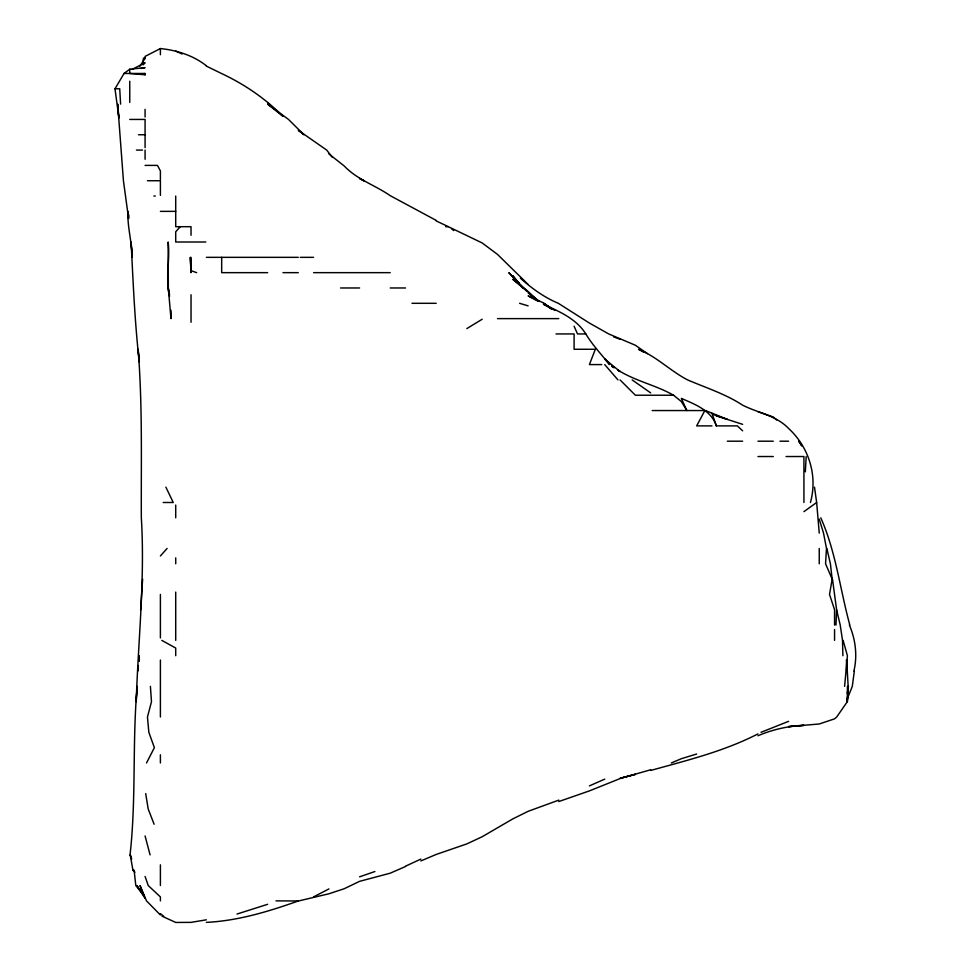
<?xml version="1.0" encoding="UTF-8"?>
<svg xmlns="http://www.w3.org/2000/svg" width="971" height="971" viewBox="0 0 971 971"><rect width="100%" height="100%" fill="white"/><g stroke="black" fill="none" stroke-linecap="round" stroke-linejoin="round"><path stroke-width="1.46" d="M131.716 859.08L130.041 854.893C136.353 798.878 132.177 742.414 137.178 686.351L136.219 701.681C138.173 640.375 145.092 579.153 141.329 517.81C141.062 461.528 142.591 405.429 138.113 349.269L139.363 361.807M171.005 310.259L170.957 318.622L168.311 287.974L169.561 294.941M847.44 686.351L847.331 701.681L836.711 716.999L834.562 718.843L819.245 723.99L788.61 726.587L803.927 725.361C788.124 725.956 772.503 729.585 757.963 735.751M835.982 625.069L836.601 609.739L832.487 579.104M140.649 609.739L142.628 579.104M844.612 686.351L847.416 655.704L843.107 640.387M805.335 471.845L806.185 456.528M138.368 665.463L137.846 671.034L138.368 666.859M138.756 661.287L139.278 655.704M138.938 661.287L139.351 657.1M142.919 62.326L143.465 58.151L145.274 58.151L139.654 66.453M854.346 671.034L852.307 686.351L847.161 699.241M853.91 671.034C857.551 655.619 855.56 639.561 849.382 625.069M847.246 693.318L848.387 686.351L847.331 701.681L848.156 686.351L846.651 659.892M826.831 548.457L830.399 563.775L832.159 579.104L829.525 594.422L834.562 609.739L834.562 625.069M810.445 502.493C817.861 475.814 808.916 447.048 788.61 428.49C776.205 415.382 758.108 413.027 742.633 405.186C725.58 394.008 706.184 387.854 687.614 379.916C670.415 370.995 656.578 356.612 638.566 349.269L643.421 352.097M146.536 762.963L154.377 747.646L148.842 732.316L147.458 716.999L151.488 701.681L150.408 686.351M118.292 111.082L118.911 118.037L115.003 88.786L124.045 73.468L129.75 69.22L145.08 67.642L140.892 68.443M160.397 555.958L167.097 548.457M180.254 226.692L175.715 231.766L175.715 242.01L205.803 242.01M143.065 64.911L145.08 62.775L132.299 69.269M803.927 511.644L816.647 502.493L814.499 487.163M466.833 328.586L482.162 319.253M313.609 896.876L328.938 888.914M206.362 65.773C193.193 55.383 176.892 50.286 160.397 48.55L145.08 56.415L145.08 58.272M757.963 733.894C724.05 751.323 687.165 760.329 650.704 770.452M405.55 866.168L420.868 859.08M761.009 732.316L788.61 721.332M589.409 785.903L604.739 779.13M420.868 860.925L436.197 854.444L466.833 843.896L482.162 836.747L512.809 818.893L528.127 811.319L558.774 800.128M671.337 762.963L681.351 758.703L696.668 754.006M405.55 866.508L390.233 873.184L359.586 881.34L344.256 888.708L328.938 893.781L298.983 900.87M267.656 904.292L237.009 914.051M558.774 801.561L589.409 790.892L620.821 778.293L650.704 769.76M359.586 876.825L374.903 871.533M635.386 774.288L620.056 778.293L635.386 774.457M206.362 919.816L191.032 922.377L175.715 922.45L162.048 916.187M340.578 287.974L359.586 287.974M206.362 922.377C238.004 920.836 268.627 911.502 298.291 900.979L276.007 900.87M124.045 73.468L129.459 73.468M129.75 73.468L145.08 73.468L145.08 74.803L129.75 73.468L129.75 69.22M115.003 88.786L119.724 88.786L120.598 104.115M129.75 119.433L145.08 119.433L145.08 147.616M138.489 134.751L145.08 134.751M136.45 150.08L142.434 150.08M145.08 165.398L157.484 165.398L160.397 170.908L160.397 179.586M147.41 180.727L160.397 180.727L160.397 195.353M153.891 196.045L155.299 196.045M160.397 211.362L175.715 211.362M445.64 226.692L448.335 226.692L482.162 242.944L497.48 254.378L528.127 284.442M206.362 257.339L298.291 257.339M300.221 257.339L313.609 257.339M267.656 272.657L221.679 272.657L221.679 257.339M282.974 272.657L298.291 272.657M313.609 272.657L390.233 272.657M390.233 287.974L405.55 287.974M411.983 303.304L436.197 303.304M497.48 318.622L558.774 318.622M555.995 333.939L574.092 333.939L574.092 349.269L588.39 349.269M617.653 370.024L620.056 371.577L604.739 359.027L609.594 364.586C601.437 354.439 592.565 345.203 585.829 333.939L577.527 333.939L574.092 326.207M589.409 349.269L595.332 349.269L589.409 364.586L601.789 364.586M742.633 430.808L737.317 425.881L716.343 425.881C711.488 410.466 694.823 404.252 681.351 398.401L686.837 410.551L681.351 401.557L673.558 395.233L635.386 395.233L620.056 379.916M652.16 410.551L704.861 410.551L696.668 425.881L711.986 425.881M727.315 441.198L742.633 441.198M757.963 441.198L773.28 441.198M779.956 441.198L788.61 441.198M757.963 456.528L773.28 456.528M786.085 456.528L803.927 456.528L803.927 502.493M163.189 502.493L173.251 502.493L165.883 487.163M131.328 857.684L130.248 854.893L132.93 870.222L133.695 870.222M519.582 303.304L528.127 305.865M716.173 415.819L742.633 424.327M757.963 411.704L773.28 416.996L776.582 419.958M713.382 414.52L727.315 419.375L705.529 410.551M196.664 272.657L191.032 270.666L190.28 257.339L191.032 272.657L191.032 257.339M613.587 336.84L620.056 339.267M175.715 51.05L182.099 54.012M436.197 220.915L448.335 226.692M206.362 66.113L221.679 73.59C244.449 84.271 265.253 98.459 282.974 116.362L267.656 104.115L288.508 119.433L303.923 134.751L298.291 130.296L326.717 150.08L332.155 157.144M436.197 220.405L390.233 195.669C375.146 185.206 357.134 179.623 344.256 166.017L328.938 153.94M536.708 300.597L528.127 295.888L543.444 302.855L552.026 309.154M161.817 640.387L175.715 648.045L175.715 655.704M552.39 309.239L543.444 304.214C559.211 311.57 576.143 318.549 585.829 333.939M673.558 395.233C655.801 385.038 635.022 381.057 617.653 369.854M632.157 379.916L650.704 392.915M554.939 310.477L543.444 303.304L551.698 309.154M614.036 367.596L611.633 366.091L614.036 367.693M160.397 913.626L163.638 916.187M539.366 301.52L528.127 292.647L538.444 301.362M647.402 353.675L635.386 345.251L608.708 333.939L589.409 323.064L558.325 303.304C544.173 297.405 531.768 288.351 520.407 278.192M451.515 228.671L453.7 230.576M538.638 301.326L528.127 291.482L512.809 279.32L526.294 290.657M132.93 870.222L134.957 872.213M527.241 291.555L508.828 272.657L515.54 279.624M160.397 914.985L146.487 900.87L140.018 885.54L145.08 898.406L136.862 885.54L140.14 890.128M521.014 285.887L522.738 287.974M604.739 364.586L617.969 379.916M144.145 895.845L135.794 885.54L134.107 870.222M141.79 892.41L144.254 895.845M801.718 445.738L798.769 441.198L801.767 445.738M144.4 73.468L145.08 74.803M832.159 579.104L825.556 563.775L826.491 548.457L823.529 533.128L819.245 519.145M820.774 517.81C835.958 551.844 840.036 589.385 849.831 625.069M154.11 824.258L148.175 808.928L145.699 793.61M711.986 413.318L716.343 425.881M145.08 876.425L148.223 885.54L160.397 896.925L160.397 900.87M150.08 854.893L145.08 835.97M836.565 609.739L840.231 625.069L842.512 640.387L842.889 655.704M169.561 296.337C165.106 278.568 170.289 260.07 168.153 242.01L168.347 287.974M168.845 290.766L169.33 293.545M128.573 218.487L123.426 180.727L117.685 104.115L117.928 106.895M128.16 212.819L128.609 215.732M139.266 361.807C134.726 322.056 133.148 281.991 131.097 242.01L132.19 257.339C131.91 241.864 127.298 226.886 127.905 211.362L128.645 217.067M816.647 502.493L819.245 533.128M128.075 212.758L128.621 218.329M846.469 659.892L846.603 671.034M834.562 629.487L834.562 640.387M819.245 548.457L819.245 563.775M191.032 235.285L191.032 226.692L175.715 226.692L175.715 196.045M191.032 294.759L191.032 322.275M175.715 505.066L175.715 517.81M175.715 557.852L175.715 563.775M175.715 592.079L175.715 640.387M160.397 48.55L160.397 54.716M160.397 594.422L160.397 637.935M160.397 660.037L160.397 716.999M160.397 754.795L160.397 762.963M160.397 864.821L160.397 885.54M145.08 109.335L145.08 116.981M145.08 150.08L145.08 159.268M129.75 81.224L129.75 102.453M363.809 180.727L359.586 178.47L363.809 180.727M269.003 104.115L267.656 102.623L269.003 104.115M519.194 283.532L512.809 275.764L519.133 283.532"/></g></svg>
